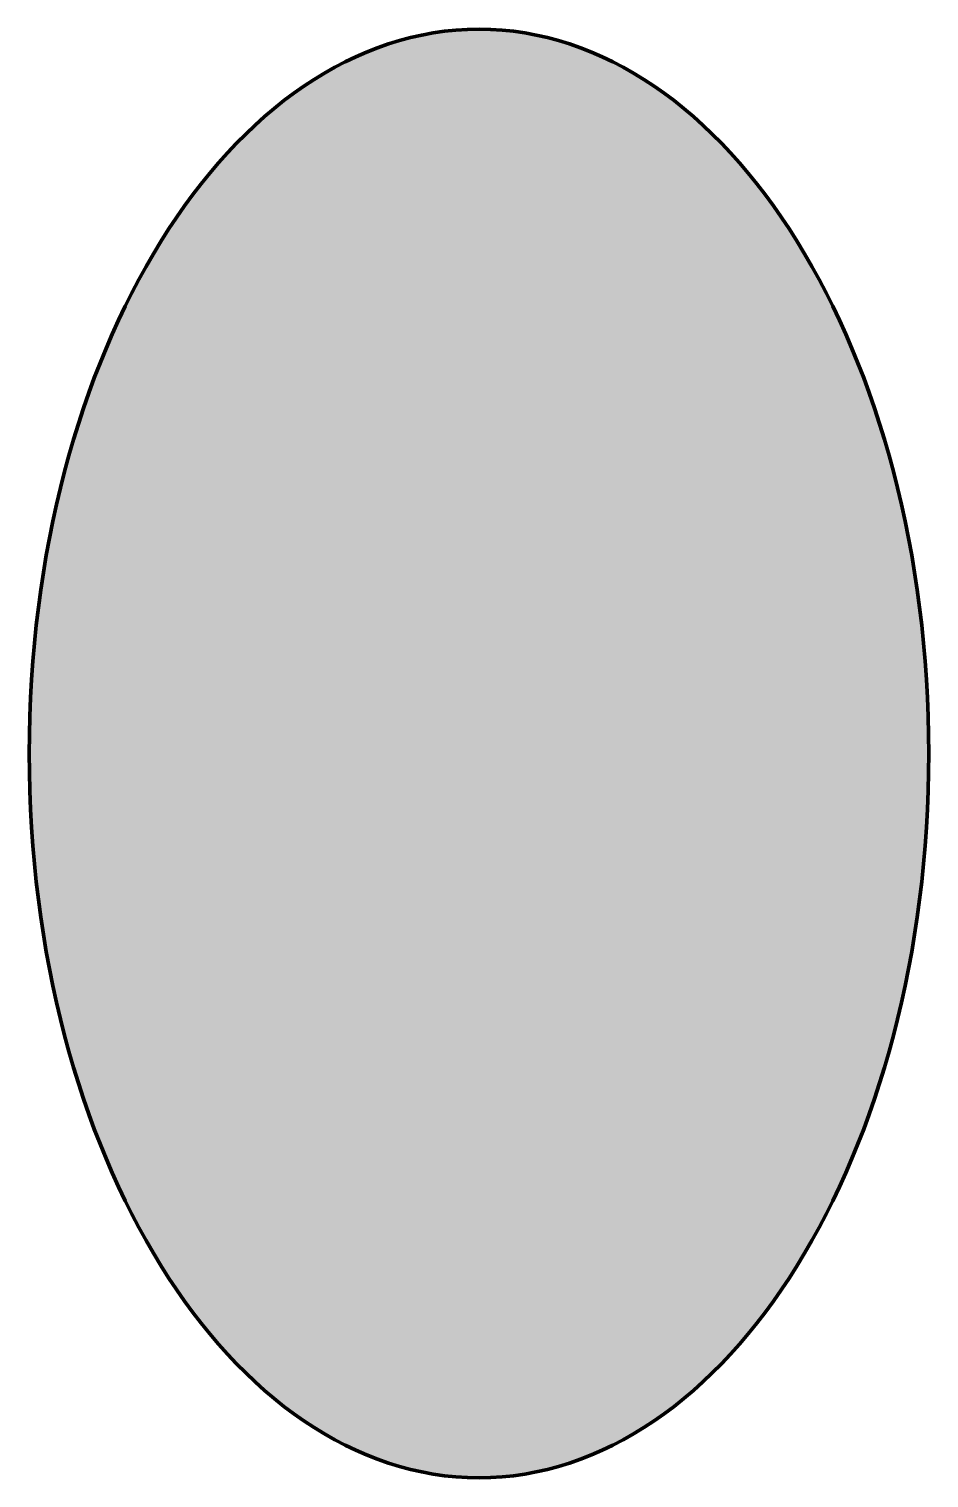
# Model space of a CAD drawing. Extents: x 679 to 1141, y -904 to -160.
import ezdxf

# ---------------------------------------------------------------- set-up
doc = ezdxf.new("R2010")
doc.units = 0
doc.header["$MEASUREMENT"] = 0
doc.layers.add('Layer 1', color=7, linetype='Continuous', lineweight=0)

msp = doc.modelspace()

# ---------------------------------------------------------------- hatches: boundary and pattern name
at = {"layer": 'Layer 1', "true_color": 0x00ff00, "transparency": 33554687}
h = msp.add_hatch(color=3, dxfattribs=at)
h.dxf.hatch_style = 2
edge = h.paths.add_edge_path()
edge.add_ellipse((910, -532), major_axis=(0, 372), ratio=0.620968, start_angle=0, end_angle=360)

# ---------------------------------------------------------------- linework, layer by layer
at = {"layer": 'Layer 1', "color": 18, "lineweight": 106, "true_color": 0x000000}
msp.add_ellipse((910, -532), major_axis=(0, 372), ratio=0.620968, dxfattribs=at)

doc.saveas('drawing.dxf')
